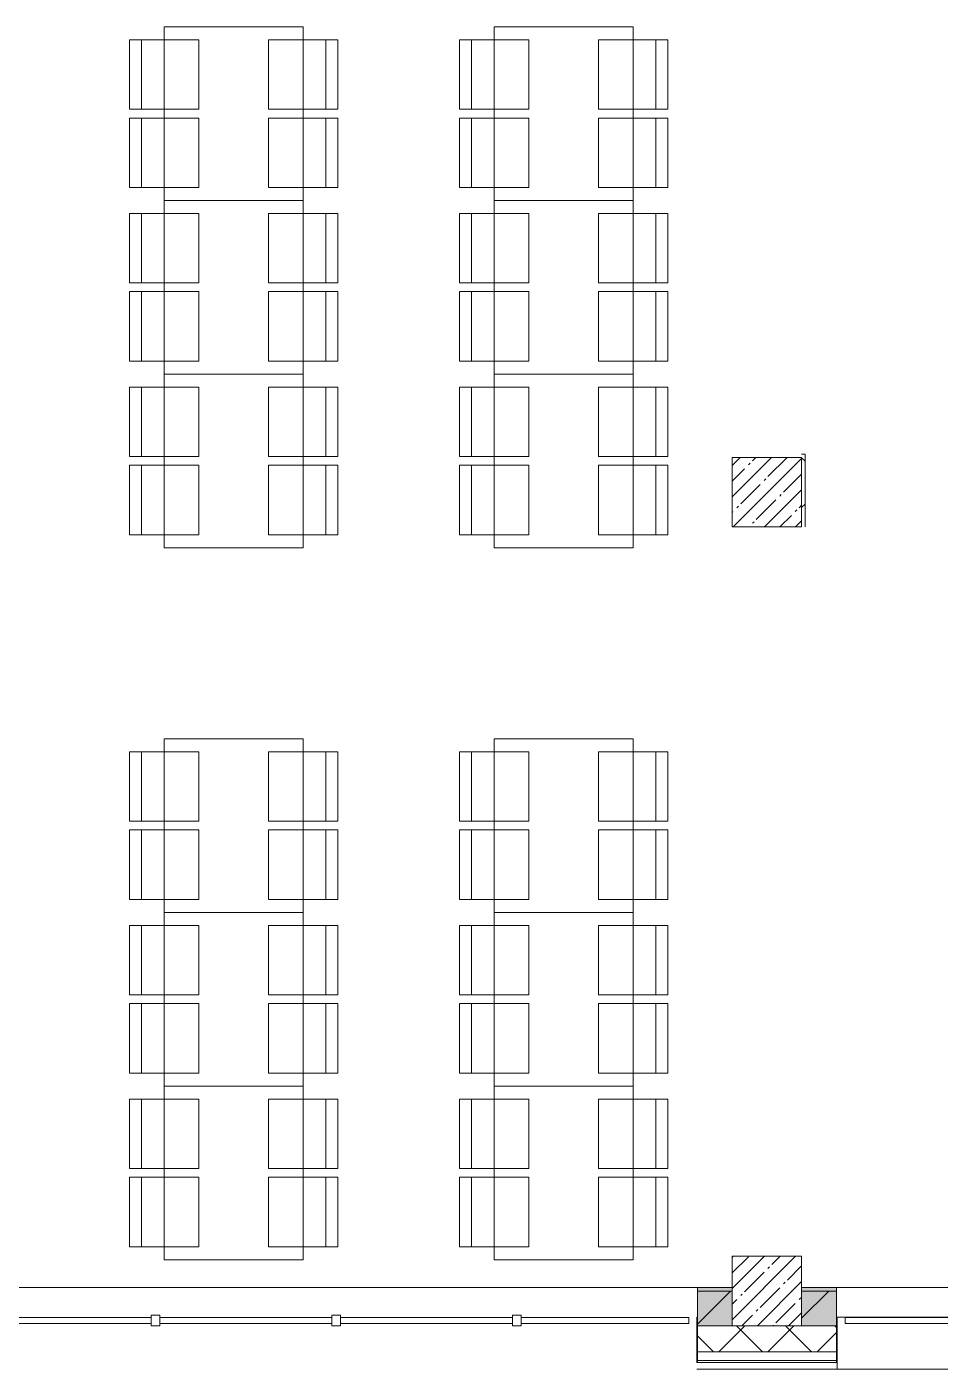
# Model space of a CAD drawing. Header units: millimetres. Extents: x -500089 to 1469082, y -290736 to 166440.
# Drawn here: x 1190193 to 1195451, y -74220 to -66490 of the extents above; entities that cross this region are included whole.
import ezdxf

# ---------------------------------------------------------------- set-up
doc = ezdxf.new("R2010")
doc.units = ezdxf.units.MM
for name, color, linetype, lineweight in [('Витраж', 7, 'Continuous', 0), ('Линии', 7, 'Continuous', 0), ('Несущие колонны', 7, 'Continuous', 0), ('Панели витража', 7, 'Continuous', 0), ('Стены наружные', 7, 'Continuous', 0), ('Стены несущие', 7, 'Continuous', 0), ('Стены отделка', 7, 'Continuous', 0), ('Стены штриховка', 7, 'Continuous', 0)]:
    doc.layers.add(name, color=color, linetype=linetype, lineweight=lineweight)

# ---------------------------------------------------------------- blocks, each defined once
blk = doc.blocks.new('Прямоугольный импост - 30х300 мм _Отлив_ Серый-3048871-З Этаж 01')
at = {"layer": 'Витраж'}
for p, q in [((83004, -650), (83004, -350)), ((85067.5, -350), (83004, -350)), ((86113.75, -350), (85117.5, -350)), ((87156, -350), (86163.75, -350)), ((87156, -350), (87156, -650)), ((87156, -650), (83004, -650))]:
    blk.add_line(p, q, dxfattribs=at)
blk = doc.blocks.new('Прямоугольный импост - 30х300 мм _Отлив_ Серый-2996901-З Этаж 01')
at = {"layer": 'Витраж'}
for p, q in [((84015, -350), (83050, -350)), ((85055, -350), (84065, -350)), ((86095, -350), (85105, -350)), ((87135, -350), (86145, -350)), ((88196, -350), (87185, -350)), ((88196, -350), (88196, -650)), ((83004, -650), (83004, -400)), ((88196, -650), (83004, -650))]:
    blk.add_line(p, q, dxfattribs=at)
blk = doc.blocks.new('Прямоугольный импост - 5х250 мм _наружный откос_ Серый-V414-З Этаж 01')
at = {"layer": 'Витраж', "lineweight": 18}
for p, q in [((-4, 262.5), (0, 262.5)), ((-4, 0), (-4, 262.5)), ((0, 262.5), (0, 0)), ((0, 0), (-4, 0))]:
    blk.add_line(p, q, dxfattribs=at)
blk = doc.blocks.new('Прямоугольный импост - 5х250 мм _наружный откос_ Серый-V415-З Этаж 01')
at = {"layer": 'Витраж', "lineweight": 18}
for p, q in [((0, 262.5), (-4, 262.5)), ((-4, 262.5), (-4, 0)), ((0, 0), (0, 262.5)), ((-4, 0), (0, 0))]:
    blk.add_line(p, q, dxfattribs=at)
blk = doc.blocks.new('АР_СОШ_Верзилово_Фасады_rvt-2-З Этаж 01')
at = {"layer": 'Стены наружные'}
blk.add_line((83004, -650), (82196, -650), dxfattribs=at)
at = {"layer": 'Стены отделка', "lineweight": 9}
for p, q in [((83000, -600), (82200, -600)), ((82200, -600), (82200, -612.5)), ((82200, -612.5), (83000, -612.5)), ((83000, -612.5), (83000, -600))]:
    blk.add_line(p, q, dxfattribs=at)
at = {"lineweight": 9, "extrusion": (0, 0, -1), "rotation": 180}
blk.add_blockref('Прямоугольный импост - 5х250 мм _наружный откос_ Серый-V414-З Этаж 01', (-82200, -350), dxfattribs=at)
at = {"lineweight": 9, "rotation": 180}
blk.add_blockref('Прямоугольный импост - 5х250 мм _наружный откос_ Серый-V415-З Этаж 01', (83000, -350), dxfattribs=at)
at = {"lineweight": 9}
for name in ['Прямоугольный импост - 30х300 мм _Отлив_ Серый-3048871-З Этаж 01', 'Прямоугольный импост - 30х300 мм _Отлив_ Серый-2996901-З Этаж 01']:
    blk.add_blockref(name, (0, 0), dxfattribs=at)
blk = doc.blocks.new('ADSK_КолоннаЖБ_Прямоугольная - 400x400 мм-V253-З Этаж 01')
at = {"layer": 'Несущие колонны'}
h = blk.add_hatch(dxfattribs=at)
h.set_pattern_fill('FP_37', color=256, style=0, pattern_type=2)
h.set_pattern_definition([(45, (-82600, 200), (-89.80256, 89.80256), []), (45, (-82510.2, 200), (-89.80256, 89.80256), [158.75, -31.75, 13.411, -18.339])])
h.paths.add_polyline_path([(-200, -200), (200, -200), (200, 200), (-200, 200), (-200, 0)], flags=0)
at = {"layer": 'Несущие колонны', "lineweight": 18}
for p, q in [((-200, -200), (-200, 200)), ((-200, 200), (200, 200)), ((200, 200), (-200, 200)), ((-200, 200), (-200, -200)), ((200, 200), (200, -200)), ((200, -200), (200, 200)), ((200, -200), (-200, -200)), ((-200, -200), (200, -200))]:
    blk.add_line(p, q, dxfattribs=at)
blk = doc.blocks.new('ADSK_КолоннаЖБ_Прямоугольная - 400x400 мм-V373-З Этаж 01')
at = {"layer": 'Несущие колонны'}
h = blk.add_hatch(dxfattribs=at)
h.set_pattern_fill('FP_161', color=256, style=0, pattern_type=2)
h.set_pattern_definition([(45, (-82600, -4400), (-89.80256, 89.80256), []), (45, (-82510.2, -4400), (-89.80256, 89.80256), [158.75, -31.75, 13.411, -18.339])])
h.paths.add_polyline_path([(200, -200), (200, 200), (-200, 200), (-200, -200)], flags=0)
at = {"layer": 'Несущие колонны', "lineweight": 18}
for p, q in [((-200, -200), (-200, 200)), ((-200, 200), (200, 200)), ((200, 200), (-200, 200)), ((-200, 200), (-200, -200)), ((200, 200), (200, -200)), ((200, -200), (200, 200)), ((200, -200), (-200, -200)), ((-200, -200), (200, -200))]:
    blk.add_line(p, q, dxfattribs=at)
blk = doc.blocks.new('Системная панель - ASVP_Cтеклопакет Двухкамерный_36 мм-4053892-З Этаж 01')
at = {"layer": 'Панели витража', "lineweight": 18}
for p, q in [((485.625, 18), (-485.625, 18)), ((-485.625, 18), (-485.625, -18)), ((485.625, -18), (485.625, 18)), ((-485.625, -18), (485.625, -18))]:
    blk.add_line(p, q, dxfattribs=at)
blk = doc.blocks.new('Системная панель - ASVP_Cтеклопакет Двухкамерный_36 мм-3747352-З Этаж 01')
at = {"layer": 'Панели витража', "lineweight": 18}
for p, q in [((495, 18), (-495, 18)), ((-495, 18), (-495, -18)), ((495, -18), (495, 18)), ((-495, -18), (495, -18))]:
    blk.add_line(p, q, dxfattribs=at)
blk = doc.blocks.new('Прямоугольный импост - 50х60 мм Серый _ОКНО_-3744365-З Этаж 01')
at = {"layer": 'Витраж', "lineweight": 18}
for p, q in [((-25, 30), (25, 30)), ((-25, -30), (-25, 30)), ((25, 30), (25, -30)), ((25, -30), (-25, -30))]:
    blk.add_line(p, q, dxfattribs=at)
blk = doc.blocks.new('Системная панель - ASVP_Cтеклопакет Двухкамерный_36 мм-3747349-З Этаж 01')
at = {"layer": 'Панели витража', "lineweight": 18}
for p, q in [((482.5, 18), (-482.5, 18)), ((-482.5, 18), (-482.5, -18)), ((482.5, -18), (482.5, 18)), ((-482.5, -18), (482.5, -18))]:
    blk.add_line(p, q, dxfattribs=at)

msp = doc.modelspace()

# ---------------------------------------------------------------- hatches: boundary and pattern name
at = {"layer": 'Стены штриховка'}
h = msp.add_hatch(dxfattribs=at)
h.set_pattern_fill('FP_202', color=256, style=0, pattern_type=2)
h.set_pattern_definition([(45, (1111853.6, -73570.5), (-212.132, 212.132), []), (135, (1111853.6, -73570.5), (-212.132, -212.132), [])])
h.paths.add_polyline_path([(1194653.585, -69370.488), (1194673.585, -69370.488), (1194673.585, -68950.488), (1194653.585, -68950.488), (1194653.585, -68970.488)], flags=0)
h = msp.add_hatch(dxfattribs=at)
h.set_pattern_fill('FP_174', color=256, style=0, pattern_type=2)
h.set_pattern_definition([(0, (1111853.59, -73570.49), (812.8, 203.2), [67.056, -542.544, 67.056, -542.544, -3251.2]), (0, (1111853.59, -73570.49), (812.8, 203.2), [-1219.2, 67.056, -1152.144, 67.056, -542.544, -1422.4]), (0, (1111853.59, -73570.49), (812.8, 203.2), [-3048, 67.056, -339.344, 67.056, -948.944]), (120, (1112158.39, -73468.89), (-582.37636, 602.30545), [67.056, -542.544, 67.056, -542.544, -3251.2]), (120, (1112158.39, -73468.89), (-582.37636, 602.30545), [-1219.2, 67.056, -1152.144, 67.056, -542.544, -1422.4]), (120, (1112158.39, -73468.89), (-582.37636, 602.30545), [-3048, 67.056, -339.344, 67.056, -948.944]), (240, (1112259.99, -73062.49), (-230.42364, -805.50545), [67.056, -542.544, 67.056, -542.544, -3251.2]), (240, (1112259.99, -73062.49), (-230.42364, -805.50545), [-1219.2, 67.056, -1152.144, 67.056, -542.544, -1422.4]), (240, (1112259.99, -73062.49), (-230.42364, -805.50545), [-3048, 67.056, -339.344, 67.056, -948.944])])
h.paths.add_polyline_path([(1221953.586, -73770.488), (1221953.586, -73750.488), (1221053.586, -73750.488), (1221053.586, -73770.488), (1221865.66, -73770.488)], flags=0)
h.paths.add_polyline_path([(1188853.585, -73770.488), (1188853.585, -73750.488), (1188653.585, -73750.488), (1188653.585, -73770.488)], flags=0)
h.paths.add_polyline_path([(1194053.585, -73770.488), (1194253.585, -73770.488), (1194253.585, -73750.488), (1194053.585, -73750.488)], flags=0)
h.paths.add_polyline_path([(1194653.585, -73770.488), (1194853.585, -73770.488), (1194853.585, -73750.488), (1194653.585, -73750.488), (1194653.585, -73765.488)], flags=0)
h.paths.add_polyline_path([(1199038.585, -73770.488), (1199553.585, -73770.488), (1199553.585, -73750.488), (1199038.585, -73750.488)], flags=0)
h.paths.add_polyline_path([(1219413.586, -73770.488), (1220053.586, -73770.488), (1220053.586, -73750.488), (1219413.586, -73750.488)], flags=0)
h.paths.add_polyline_path([(1199673.585, -73770.488), (1200233.585, -73770.488), (1200233.585, -73750.488), (1199653.585, -73750.488), (1199653.585, -73770.488)], flags=0)
h.paths.add_polyline_path([(1219313.586, -73770.488), (1219313.586, -73750.488), (1219153.586, -73750.488), (1219153.586, -73770.488), (1219293.586, -73770.488)], flags=0)
h.paths.add_polyline_path([(1200673.585, -73770.488), (1200853.585, -73770.488), (1200853.585, -73750.488), (1200673.585, -73750.488)], flags=0)
h.paths.add_polyline_path([(1218018.803, -73770.488), (1218153.586, -73770.488), (1218153.586, -73750.488), (1217253.586, -73750.488), (1217253.586, -73770.488), (1217997.064, -73770.488)], flags=0)
h.paths.add_polyline_path([(1206834.704, -73770.488), (1207053.585, -73770.488), (1207053.585, -73750.488), (1206673.585, -73750.488), (1206673.585, -73770.488)], flags=0)
h.paths.add_polyline_path([(1208753.585, -73770.488), (1209368.585, -73770.488), (1209368.585, -73750.488), (1208753.585, -73750.488)], flags=0)
h.paths.add_polyline_path([(1215730.424, -73770.488), (1216253.586, -73770.488), (1216253.586, -73750.488), (1215703.585, -73750.488), (1215703.585, -73770.488), (1215723.585, -73770.488)], flags=0)
h.paths.add_polyline_path([(1210103.585, -73770.488), (1210103.585, -73750.488), (1209468.585, -73750.488), (1209468.585, -73770.488), (1209488.585, -73770.488)], flags=0)
h.paths.add_polyline_path([(1215603.585, -73770.488), (1215603.585, -73750.488), (1214903.585, -73750.488), (1214903.585, -73770.488), (1215583.585, -73770.488)], flags=0)
h.paths.add_polyline_path([(1188253.585, -73770.488), (1188253.585, -73750.488), (1188053.585, -73750.488), (1188053.585, -73770.488)], flags=0)
h.paths.add_polyline_path([(1212283.585, -73770.488), (1212283.585, -73750.488), (1211803.585, -73750.488), (1211803.585, -73770.488)], flags=0)
h.paths.add_polyline_path([(1212778.585, -73770.488), (1213203.585, -73770.488), (1213203.585, -73750.488), (1212723.585, -73750.488), (1212723.585, -73770.488)], flags=0)
h = msp.add_hatch(dxfattribs=at)
h.set_pattern_fill('FP_201', color=256, style=0, pattern_type=2)
h.set_pattern_definition([(45, (1111853.6, -73570.5), (-282.8427, 282.8427), [])])
h.paths.add_polyline_path([(1188053.585, -73970.488), (1188253.585, -73970.488), (1188253.585, -73770.488), (1188053.585, -73770.488)], flags=0)
h.paths.add_polyline_path([(1209058.616, -73970.488), (1210103.585, -73970.488), (1210103.585, -73770.488), (1208753.585, -73770.488), (1208753.585, -73970.488)], flags=0)
h.paths.add_polyline_path([(1188653.585, -73970.488), (1188853.585, -73970.488), (1188853.585, -73770.488), (1188653.585, -73770.488), (1188653.585, -73920.488)], flags=0)
h.paths.add_polyline_path([(1221953.586, -73970.488), (1222153.585, -73970.487), (1222153.586, -73770.488), (1221053.586, -73770.488), (1221053.586, -73970.488), (1221290.221, -73970.488)], flags=0)
h.paths.add_polyline_path([(1212703.585, -73970.488), (1213203.585, -73970.488), (1213203.585, -73770.488), (1212703.585, -73770.488), (1212703.585, -73940.185)], flags=0)
h.paths.add_polyline_path([(1206653.585, -73970.488), (1207053.585, -73970.488), (1207053.585, -73770.488), (1206653.585, -73770.488)], flags=0)
h.paths.add_polyline_path([(1194053.585, -73970.488), (1194253.585, -73970.488), (1194253.585, -73770.488), (1194053.585, -73770.488)], flags=0)
h.paths.add_polyline_path([(1200853.585, -73970.488), (1200853.585, -73770.488), (1200653.585, -73770.488), (1200653.585, -73970.488)], flags=0)
h.paths.add_polyline_path([(1214903.585, -73970.488), (1216253.586, -73970.488), (1216253.586, -73770.488), (1214903.585, -73770.488), (1214903.585, -73956.488)], flags=0)
h.paths.add_polyline_path([(1194653.585, -73970.488), (1194853.585, -73970.488), (1194853.585, -73770.488), (1194653.585, -73770.488), (1194653.585, -73920.488)], flags=0)
h.paths.add_polyline_path([(1200253.585, -73970.488), (1200253.585, -73770.488), (1199038.585, -73770.488), (1199038.585, -73970.488), (1200162.896, -73970.488)], flags=0)
h.paths.add_polyline_path([(1211803.585, -73970.488), (1212303.585, -73970.488), (1212303.585, -73770.488), (1211803.585, -73770.488), (1211803.585, -73956.488)], flags=0)
h.paths.add_polyline_path([(1220053.586, -73970.488), (1220053.586, -73770.488), (1219153.586, -73770.488), (1219153.586, -73970.488)], flags=0)
h = msp.add_hatch(dxfattribs=at)
h.set_pattern_fill('FP_31', color=256, style=0, pattern_type=2)
h.set_pattern_definition([(50, (1111853.6, -73570.5), (728.7365, -63.7558), [76.2, -838.2]), (355, (1111853.6, -73570.5), (-140.9716, 764.2276), [60.96, -670.56]), (100.451, (1111914.3, -73575.8), (587.77, 700.4668), [64.76, -712.36]), (46.184, (1111853.6, -73367.3), (1084.316, -168.171), [114.3, -1257.3]), (96.636, (1111943.9, -73381.3), (949.61, 989.71), [97.14, -1068.54]), (351.184, (1111853.6, -73367.3), (949.62, 989.701), [91.44, -1005.84]), (21, (1111955.2, -73418.1), (606.458, -409.0606), [76.2, -838.2]), (326, (1111955.2, -73418.1), (247.2083, 736.753), [60.96, -670.56]), (71.451, (1112005.7, -73452.2), (853.6683, 327.6855), [64.76, -712.36]), (37.5, (1111853.59, -73570.5), (12.3547, 338.2201), [33.528, -628.904, 33.528, -647.192, -673.1]), (37.5, (1111853.59, -73570.5), (12.3547, 338.2201), [-1343.152, 33.528, -639.572]), (7.5, (1111853.6, -73570.5), (267.2789, 400.7221), [33.528, -354.584, 33.528, -613.664, -256.54]), (7.5, (1111853.6, -73570.5), (267.2789, 400.7221), [-1035.304, 33.528, -223.012]), (327.5, (1111627.02, -73570.5), (542.3633, -22.91534), [33.528, -220.472, 33.528, -758.952, -1051.56]), (327.5, (1111627.02, -73570.5), (542.3633, -22.91534), [-1046.48, 33.528, -1018.032]), (317.5, (1111525.4, -73570.5), (592.517, 101.7071), [33.528, -296.672, 33.528, -492.76, -746.76]), (317.5, (1111525.4, -73570.5), (592.517, 101.7071), [-856.488, 33.528, -713.232])])
h.paths.add_polyline_path([(1188053.585, -73970.488), (1188253.585, -73970.488), (1188253.585, -73770.488), (1188053.585, -73770.488)], flags=0)
h.paths.add_polyline_path([(1209058.616, -73970.488), (1210103.585, -73970.488), (1210103.585, -73770.488), (1208753.585, -73770.488), (1208753.585, -73970.488)], flags=0)
h.paths.add_polyline_path([(1188653.585, -73970.488), (1188853.585, -73970.488), (1188853.585, -73770.488), (1188653.585, -73770.488), (1188653.585, -73920.488)], flags=0)
h.paths.add_polyline_path([(1221953.586, -73970.488), (1222153.585, -73970.487), (1222153.586, -73770.488), (1221053.586, -73770.488), (1221053.586, -73970.488), (1221290.221, -73970.488)], flags=0)
h.paths.add_polyline_path([(1212703.585, -73970.488), (1213203.585, -73970.488), (1213203.585, -73770.488), (1212703.585, -73770.488), (1212703.585, -73940.185)], flags=0)
h.paths.add_polyline_path([(1206653.585, -73970.488), (1207053.585, -73970.488), (1207053.585, -73770.488), (1206653.585, -73770.488)], flags=0)
h.paths.add_polyline_path([(1194053.585, -73970.488), (1194253.585, -73970.488), (1194253.585, -73770.488), (1194053.585, -73770.488)], flags=0)
h.paths.add_polyline_path([(1200853.585, -73970.488), (1200853.585, -73770.488), (1200653.585, -73770.488), (1200653.585, -73970.488)], flags=0)
h.paths.add_polyline_path([(1214903.585, -73970.488), (1216253.586, -73970.488), (1216253.586, -73770.488), (1214903.585, -73770.488), (1214903.585, -73956.488)], flags=0)
h.paths.add_polyline_path([(1194653.585, -73970.488), (1194853.585, -73970.488), (1194853.585, -73770.488), (1194653.585, -73770.488), (1194653.585, -73920.488)], flags=0)
h.paths.add_polyline_path([(1200253.585, -73970.488), (1200253.585, -73770.488), (1199038.585, -73770.488), (1199038.585, -73970.488), (1200162.896, -73970.488)], flags=0)
h.paths.add_polyline_path([(1211803.585, -73970.488), (1212303.585, -73970.488), (1212303.585, -73770.488), (1211803.585, -73770.488), (1211803.585, -73956.488)], flags=0)
h.paths.add_polyline_path([(1220053.586, -73970.488), (1220053.586, -73770.488), (1219153.586, -73770.488), (1219153.586, -73970.488)], flags=0)
h = msp.add_hatch(dxfattribs=at)
h.set_pattern_fill('FP_32', color=256, style=0, pattern_type=2)
h.set_pattern_definition([(45, (1111853.59, -73570.49), (-141.42136, 141.42136), []), (135, (1111853.59, -73570.49), (-141.42136, -141.42136), [])])
h.paths.add_polyline_path([(1182653.585, -74120.488), (1182653.585, -73970.488), (1182103.585, -73970.488), (1182103.585, -74120.488)], flags=0)
h.paths.add_polyline_path([(1200853.585, -74120.488), (1200853.585, -73970.488), (1199038.585, -73970.488), (1199038.585, -74120.488), (1200162.896, -74120.488)], flags=0)
h.paths.add_polyline_path([(1206834.704, -74120.488), (1207053.585, -74120.488), (1207053.585, -73970.488), (1206253.585, -73970.488), (1206253.585, -74120.488)], flags=0)
h.paths.add_polyline_path([(1188853.585, -74120.488), (1188853.585, -73970.488), (1188053.585, -73970.488), (1188053.585, -74120.488)], flags=0)
h.paths.add_polyline_path([(1212778.585, -74120.488), (1212778.585, -73970.488), (1211803.585, -73970.488), (1211803.585, -74120.488), (1212394.52, -74120.488)], flags=0)
h.paths.add_polyline_path([(1194053.585, -74120.488), (1194853.585, -74120.488), (1194853.585, -73970.488), (1194053.585, -73970.488), (1194053.585, -74070.488)], flags=0)
h.paths.add_polyline_path([(1208753.585, -74120.488), (1210103.585, -74120.488), (1210103.585, -73970.488), (1208753.585, -73970.488), (1208753.585, -74070.488)], flags=0)

# ---------------------------------------------------------------- linework, layer by layer
at = {"layer": 'Линии'}
for p, q in [((1190983.585, -66490.488), (1191783.585, -66490.488)), ((1190983.585, -67490.488), (1190983.585, -66490.488)), ((1191783.585, -66490.488), (1191783.585, -67490.488)), ((1192883.585, -66490.488), (1193683.585, -66490.488)), ((1192883.585, -67490.488), (1192883.585, -66490.488)), ((1193683.585, -66490.488), (1193683.585, -67490.488)), ((1190783.585, -66565.488), (1190783.585, -66965.488)), ((1191183.585, -66565.488), (1190783.585, -66565.488)), ((1190853.126, -66965.488), (1190853.126, -66565.488)), ((1191183.585, -66965.488), (1191183.585, -66565.488)), ((1191583.585, -66565.488), (1191983.585, -66565.488)), ((1191583.585, -66965.488), (1191583.585, -66565.488)), ((1191914.045, -66965.488), (1191914.045, -66565.488)), ((1191983.585, -66565.488), (1191983.585, -66965.488)), ((1192683.585, -66565.488), (1192683.585, -66965.488)), ((1193083.585, -66565.488), (1192683.585, -66565.488)), ((1192753.126, -66965.488), (1192753.126, -66565.488)), ((1193083.585, -66965.488), (1193083.585, -66565.488)), ((1193483.585, -66565.488), (1193883.585, -66565.488)), ((1193483.585, -66965.488), (1193483.585, -66565.488)), ((1193814.045, -66965.488), (1193814.045, -66565.488)), ((1193883.585, -66565.488), (1193883.585, -66965.488)), ((1190783.585, -66965.488), (1191183.585, -66965.488)), ((1190783.585, -67015.488), (1191183.585, -67015.488)), ((1190783.585, -67415.488), (1190783.585, -67015.488)), ((1190853.126, -67415.488), (1190853.126, -67015.488)), ((1191183.585, -67015.488), (1191183.585, -67415.488)), ((1191983.585, -66965.488), (1191583.585, -66965.488)), ((1191583.585, -67015.488), (1191583.585, -67415.488)), ((1191983.585, -67015.488), (1191583.585, -67015.488)), ((1191914.045, -67415.488), (1191914.045, -67015.488)), ((1191983.585, -67415.488), (1191983.585, -67015.488)), ((1192683.585, -66965.488), (1193083.585, -66965.488)), ((1192683.585, -67015.488), (1193083.585, -67015.488)), ((1192683.585, -67415.488), (1192683.585, -67015.488)), ((1192753.126, -67415.488), (1192753.126, -67015.488)), ((1193083.585, -67015.488), (1193083.585, -67415.488)), ((1193883.585, -66965.488), (1193483.585, -66965.488)), ((1193483.585, -67015.488), (1193483.585, -67415.488)), ((1193883.585, -67015.488), (1193483.585, -67015.488)), ((1193814.045, -67415.488), (1193814.045, -67015.488)), ((1193883.585, -67415.488), (1193883.585, -67015.488)), ((1191183.585, -67415.488), (1190783.585, -67415.488)), ((1191583.585, -67415.488), (1191983.585, -67415.488)), ((1193083.585, -67415.488), (1192683.585, -67415.488)), ((1193483.585, -67415.488), (1193883.585, -67415.488)), ((1191783.585, -67490.488), (1190983.585, -67490.488)), ((1190983.585, -67490.488), (1191783.585, -67490.488)), ((1190983.585, -68490.488), (1190983.585, -67490.488)), ((1191783.585, -67490.488), (1191783.585, -68490.488)), ((1193683.585, -67490.488), (1192883.585, -67490.488)), ((1192883.585, -67490.488), (1193683.585, -67490.488)), ((1192883.585, -68490.488), (1192883.585, -67490.488)), ((1193683.585, -67490.488), (1193683.585, -68490.488)), ((1190783.585, -67565.488), (1190783.585, -67965.488)), ((1191183.585, -67565.488), (1190783.585, -67565.488)), ((1190853.126, -67965.488), (1190853.126, -67565.488)), ((1191183.585, -67965.488), (1191183.585, -67565.488)), ((1191583.585, -67565.488), (1191983.585, -67565.488)), ((1191583.585, -67965.488), (1191583.585, -67565.488)), ((1191914.045, -67965.488), (1191914.045, -67565.488)), ((1191983.585, -67565.488), (1191983.585, -67965.488)), ((1192683.585, -67565.488), (1192683.585, -67965.488)), ((1193083.585, -67565.488), (1192683.585, -67565.488)), ((1192753.126, -67965.488), (1192753.126, -67565.488)), ((1193083.585, -67965.488), (1193083.585, -67565.488)), ((1193483.585, -67565.488), (1193883.585, -67565.488)), ((1193483.585, -67965.488), (1193483.585, -67565.488)), ((1193814.045, -67965.488), (1193814.045, -67565.488)), ((1193883.585, -67565.488), (1193883.585, -67965.488)), ((1190783.585, -67965.488), (1191183.585, -67965.488)), ((1190783.585, -68015.488), (1191183.585, -68015.488)), ((1190783.585, -68415.488), (1190783.585, -68015.488)), ((1190853.126, -68415.488), (1190853.126, -68015.488)), ((1191183.585, -68015.488), (1191183.585, -68415.488)), ((1191983.585, -67965.488), (1191583.585, -67965.488)), ((1191583.585, -68015.488), (1191583.585, -68415.488)), ((1191983.585, -68015.488), (1191583.585, -68015.488)), ((1191914.045, -68415.488), (1191914.045, -68015.488)), ((1191983.585, -68415.488), (1191983.585, -68015.488)), ((1192683.585, -67965.488), (1193083.585, -67965.488)), ((1192683.585, -68015.488), (1193083.585, -68015.488)), ((1192683.585, -68415.488), (1192683.585, -68015.488)), ((1192753.126, -68415.488), (1192753.126, -68015.488)), ((1193083.585, -68015.488), (1193083.585, -68415.488)), ((1193883.585, -67965.488), (1193483.585, -67965.488)), ((1193483.585, -68015.488), (1193483.585, -68415.488)), ((1193883.585, -68015.488), (1193483.585, -68015.488)), ((1193814.045, -68415.488), (1193814.045, -68015.488)), ((1193883.585, -68415.488), (1193883.585, -68015.488)), ((1191183.585, -68415.488), (1190783.585, -68415.488)), ((1191583.585, -68415.488), (1191983.585, -68415.488)), ((1193083.585, -68415.488), (1192683.585, -68415.488)), ((1193483.585, -68415.488), (1193883.585, -68415.488)), ((1191783.585, -68490.488), (1190983.585, -68490.488)), ((1190983.585, -68490.488), (1191783.585, -68490.488)), ((1190983.585, -69490.488), (1190983.585, -68490.488)), ((1191783.585, -68490.488), (1191783.585, -69490.488)), ((1193683.585, -68490.488), (1192883.585, -68490.488)), ((1192883.585, -68490.488), (1193683.585, -68490.488)), ((1192883.585, -69490.488), (1192883.585, -68490.488)), ((1193683.585, -68490.488), (1193683.585, -69490.488)), ((1190783.585, -68565.488), (1190783.585, -68965.488)), ((1191183.585, -68565.488), (1190783.585, -68565.488)), ((1190853.126, -68965.488), (1190853.126, -68565.488)), ((1191183.585, -68965.488), (1191183.585, -68565.488)), ((1191583.585, -68565.488), (1191983.585, -68565.488)), ((1191583.585, -68965.488), (1191583.585, -68565.488)), ((1191914.045, -68965.488), (1191914.045, -68565.488)), ((1191983.585, -68565.488), (1191983.585, -68965.488)), ((1192683.585, -68565.488), (1192683.585, -68965.488)), ((1193083.585, -68565.488), (1192683.585, -68565.488)), ((1192753.126, -68965.488), (1192753.126, -68565.488)), ((1193083.585, -68965.488), (1193083.585, -68565.488)), ((1193483.585, -68565.488), (1193883.585, -68565.488)), ((1193483.585, -68965.488), (1193483.585, -68565.488)), ((1193814.045, -68965.488), (1193814.045, -68565.488)), ((1193883.585, -68565.488), (1193883.585, -68965.488)), ((1190783.585, -68965.488), (1191183.585, -68965.488)), ((1190783.585, -69015.488), (1191183.585, -69015.488)), ((1190783.585, -69415.488), (1190783.585, -69015.488)), ((1190853.126, -69415.488), (1190853.126, -69015.488)), ((1191183.585, -69015.488), (1191183.585, -69415.488)), ((1191983.585, -68965.488), (1191583.585, -68965.488)), ((1191583.585, -69015.488), (1191583.585, -69415.488)), ((1191983.585, -69015.488), (1191583.585, -69015.488)), ((1191914.045, -69415.488), (1191914.045, -69015.488)), ((1191983.585, -69415.488), (1191983.585, -69015.488)), ((1192683.585, -68965.488), (1193083.585, -68965.488)), ((1192683.585, -69015.488), (1193083.585, -69015.488)), ((1192683.585, -69415.488), (1192683.585, -69015.488)), ((1192753.126, -69415.488), (1192753.126, -69015.488)), ((1193083.585, -69015.488), (1193083.585, -69415.488)), ((1193883.585, -68965.488), (1193483.585, -68965.488)), ((1193483.585, -69015.488), (1193483.585, -69415.488)), ((1193883.585, -69015.488), (1193483.585, -69015.488)), ((1193814.045, -69415.488), (1193814.045, -69015.488)), ((1193883.585, -69415.488), (1193883.585, -69015.488)), ((1191183.585, -69415.488), (1190783.585, -69415.488)), ((1191783.585, -69490.488), (1190983.585, -69490.488)), ((1191583.585, -69415.488), (1191983.585, -69415.488)), ((1193083.585, -69415.488), (1192683.585, -69415.488)), ((1193683.585, -69490.488), (1192883.585, -69490.488)), ((1193483.585, -69415.488), (1193883.585, -69415.488)), ((1190983.585, -70590.488), (1191783.585, -70590.488)), ((1190983.585, -71590.488), (1190983.585, -70590.488)), ((1191783.585, -70590.488), (1191783.585, -71590.488)), ((1192883.585, -70590.488), (1193683.585, -70590.488)), ((1192883.585, -71590.488), (1192883.585, -70590.488)), ((1193683.585, -70590.488), (1193683.585, -71590.488)), ((1190783.585, -70665.488), (1190783.585, -71065.488)), ((1191183.585, -70665.488), (1190783.585, -70665.488)), ((1190853.126, -71065.488), (1190853.126, -70665.488)), ((1191183.585, -71065.488), (1191183.585, -70665.488)), ((1191583.585, -70665.488), (1191983.585, -70665.488)), ((1191583.585, -71065.488), (1191583.585, -70665.488)), ((1191914.045, -71065.488), (1191914.045, -70665.488)), ((1191983.585, -70665.488), (1191983.585, -71065.488)), ((1192683.585, -70665.488), (1192683.585, -71065.488)), ((1193083.585, -70665.488), (1192683.585, -70665.488)), ((1192753.126, -71065.488), (1192753.126, -70665.488)), ((1193083.585, -71065.488), (1193083.585, -70665.488)), ((1193483.585, -70665.488), (1193883.585, -70665.488)), ((1193483.585, -71065.488), (1193483.585, -70665.488)), ((1193814.045, -71065.488), (1193814.045, -70665.488)), ((1193883.585, -70665.488), (1193883.585, -71065.488)), ((1190783.585, -71065.488), (1191183.585, -71065.488)), ((1190783.585, -71115.488), (1191183.585, -71115.488)), ((1190783.585, -71515.488), (1190783.585, -71115.488)), ((1190853.126, -71515.488), (1190853.126, -71115.488)), ((1191183.585, -71115.488), (1191183.585, -71515.488)), ((1191983.585, -71065.488), (1191583.585, -71065.488)), ((1191583.585, -71115.488), (1191583.585, -71515.488)), ((1191983.585, -71115.488), (1191583.585, -71115.488)), ((1191914.045, -71515.488), (1191914.045, -71115.488)), ((1191983.585, -71515.488), (1191983.585, -71115.488)), ((1192683.585, -71065.488), (1193083.585, -71065.488)), ((1192683.585, -71115.488), (1193083.585, -71115.488)), ((1192683.585, -71515.488), (1192683.585, -71115.488)), ((1192753.126, -71515.488), (1192753.126, -71115.488)), ((1193083.585, -71115.488), (1193083.585, -71515.488)), ((1193883.585, -71065.488), (1193483.585, -71065.488)), ((1193483.585, -71115.488), (1193483.585, -71515.488)), ((1193883.585, -71115.488), (1193483.585, -71115.488)), ((1193814.045, -71515.488), (1193814.045, -71115.488)), ((1193883.585, -71515.488), (1193883.585, -71115.488)), ((1191183.585, -71515.488), (1190783.585, -71515.488)), ((1191583.585, -71515.488), (1191983.585, -71515.488)), ((1193083.585, -71515.488), (1192683.585, -71515.488)), ((1193483.585, -71515.488), (1193883.585, -71515.488)), ((1191783.585, -71590.488), (1190983.585, -71590.488)), ((1190983.585, -71590.488), (1191783.585, -71590.488)), ((1190983.585, -72590.488), (1190983.585, -71590.488)), ((1191783.585, -71590.488), (1191783.585, -72590.488)), ((1193683.585, -71590.488), (1192883.585, -71590.488)), ((1192883.585, -71590.488), (1193683.585, -71590.488)), ((1192883.585, -72590.488), (1192883.585, -71590.488)), ((1193683.585, -71590.488), (1193683.585, -72590.488)), ((1190783.585, -71665.488), (1190783.585, -72065.488)), ((1191183.585, -71665.488), (1190783.585, -71665.488)), ((1190853.126, -72065.488), (1190853.126, -71665.488)), ((1191183.585, -72065.488), (1191183.585, -71665.488)), ((1191583.585, -71665.488), (1191983.585, -71665.488)), ((1191583.585, -72065.488), (1191583.585, -71665.488)), ((1191914.045, -72065.488), (1191914.045, -71665.488)), ((1191983.585, -71665.488), (1191983.585, -72065.488)), ((1192683.585, -71665.488), (1192683.585, -72065.488)), ((1193083.585, -71665.488), (1192683.585, -71665.488)), ((1192753.126, -72065.488), (1192753.126, -71665.488)), ((1193083.585, -72065.488), (1193083.585, -71665.488)), ((1193483.585, -71665.488), (1193883.585, -71665.488)), ((1193483.585, -72065.488), (1193483.585, -71665.488)), ((1193814.045, -72065.488), (1193814.045, -71665.488)), ((1193883.585, -71665.488), (1193883.585, -72065.488)), ((1190783.585, -72065.488), (1191183.585, -72065.488)), ((1190783.585, -72115.488), (1191183.585, -72115.488)), ((1190783.585, -72515.488), (1190783.585, -72115.488)), ((1190853.126, -72515.488), (1190853.126, -72115.488)), ((1191183.585, -72115.488), (1191183.585, -72515.488)), ((1191983.585, -72065.488), (1191583.585, -72065.488)), ((1191583.585, -72115.488), (1191583.585, -72515.488)), ((1191983.585, -72115.488), (1191583.585, -72115.488)), ((1191914.045, -72515.488), (1191914.045, -72115.488)), ((1191983.585, -72515.488), (1191983.585, -72115.488)), ((1192683.585, -72065.488), (1193083.585, -72065.488)), ((1192683.585, -72115.488), (1193083.585, -72115.488)), ((1192683.585, -72515.488), (1192683.585, -72115.488)), ((1192753.126, -72515.488), (1192753.126, -72115.488)), ((1193083.585, -72115.488), (1193083.585, -72515.488)), ((1193883.585, -72065.488), (1193483.585, -72065.488)), ((1193483.585, -72115.488), (1193483.585, -72515.488)), ((1193883.585, -72115.488), (1193483.585, -72115.488)), ((1193814.045, -72515.488), (1193814.045, -72115.488)), ((1193883.585, -72515.488), (1193883.585, -72115.488)), ((1191183.585, -72515.488), (1190783.585, -72515.488)), ((1191583.585, -72515.488), (1191983.585, -72515.488)), ((1193083.585, -72515.488), (1192683.585, -72515.488)), ((1193483.585, -72515.488), (1193883.585, -72515.488)), ((1191783.585, -72590.488), (1190983.585, -72590.488)), ((1190983.585, -72590.488), (1191783.585, -72590.488)), ((1190983.585, -73590.488), (1190983.585, -72590.488)), ((1191783.585, -72590.488), (1191783.585, -73590.488)), ((1193683.585, -72590.488), (1192883.585, -72590.488)), ((1192883.585, -72590.488), (1193683.585, -72590.488)), ((1192883.585, -73590.488), (1192883.585, -72590.488)), ((1193683.585, -72590.488), (1193683.585, -73590.488)), ((1190783.585, -72665.488), (1190783.585, -73065.488)), ((1191183.585, -72665.488), (1190783.585, -72665.488)), ((1190853.126, -73065.488), (1190853.126, -72665.488)), ((1191183.585, -73065.488), (1191183.585, -72665.488)), ((1191583.585, -72665.488), (1191983.585, -72665.488)), ((1191583.585, -73065.488), (1191583.585, -72665.488)), ((1191914.045, -73065.488), (1191914.045, -72665.488)), ((1191983.585, -72665.488), (1191983.585, -73065.488)), ((1192683.585, -72665.488), (1192683.585, -73065.488)), ((1193083.585, -72665.488), (1192683.585, -72665.488)), ((1192753.126, -73065.488), (1192753.126, -72665.488)), ((1193083.585, -73065.488), (1193083.585, -72665.488)), ((1193483.585, -72665.488), (1193883.585, -72665.488)), ((1193483.585, -73065.488), (1193483.585, -72665.488)), ((1193814.045, -73065.488), (1193814.045, -72665.488)), ((1193883.585, -72665.488), (1193883.585, -73065.488)), ((1190783.585, -73065.488), (1191183.585, -73065.488)), ((1190783.585, -73115.488), (1191183.585, -73115.488)), ((1190783.585, -73515.488), (1190783.585, -73115.488)), ((1190853.126, -73515.488), (1190853.126, -73115.488)), ((1191183.585, -73115.488), (1191183.585, -73515.488)), ((1191983.585, -73065.488), (1191583.585, -73065.488)), ((1191583.585, -73115.488), (1191583.585, -73515.488)), ((1191983.585, -73115.488), (1191583.585, -73115.488)), ((1191914.045, -73515.488), (1191914.045, -73115.488)), ((1191983.585, -73515.488), (1191983.585, -73115.488)), ((1192683.585, -73065.488), (1193083.585, -73065.488)), ((1192683.585, -73115.488), (1193083.585, -73115.488)), ((1192683.585, -73515.488), (1192683.585, -73115.488)), ((1192753.126, -73515.488), (1192753.126, -73115.488)), ((1193083.585, -73115.488), (1193083.585, -73515.488)), ((1193883.585, -73065.488), (1193483.585, -73065.488)), ((1193483.585, -73115.488), (1193483.585, -73515.488)), ((1193883.585, -73115.488), (1193483.585, -73115.488)), ((1193814.045, -73515.488), (1193814.045, -73115.488)), ((1193883.585, -73515.488), (1193883.585, -73115.488)), ((1191183.585, -73515.488), (1190783.585, -73515.488)), ((1191583.585, -73515.488), (1191983.585, -73515.488)), ((1193083.585, -73515.488), (1192683.585, -73515.488)), ((1193483.585, -73515.488), (1193883.585, -73515.488)), ((1191783.585, -73590.488), (1190983.585, -73590.488)), ((1193683.585, -73590.488), (1192883.585, -73590.488))]:
    msp.add_line(p, q, dxfattribs=at)
at = {"layer": 'Стены наружные'}
for p, q in [((1188853.585, -73750.488), (1194053.585, -73750.488)), ((1194853.585, -73750.488), (1199038.585, -73750.488)), ((1194053.585, -74120.488), (1194049.585, -74120.488)), ((1194857.585, -74120.488), (1194853.585, -74120.488))]:
    msp.add_line(p, q, dxfattribs=at)
at = {"layer": 'Стены несущие'}
for p, q in [((1194053.585, -73770.488), (1194053.585, -73970.488)), ((1194053.585, -73770.488), (1194253.585, -73770.488)), ((1194653.585, -73770.488), (1194853.585, -73770.488)), ((1194853.585, -73970.488), (1194853.585, -73770.488)), ((1194053.585, -73970.488), (1194253.585, -73970.488)), ((1194653.585, -73970.488), (1194853.585, -73970.488))]:
    msp.add_line(p, q, dxfattribs=at)
at = {"layer": 'Стены отделка'}
for p, q in [((1194673.585, -68950.488), (1194653.585, -68950.488)), ((1194673.585, -69370.488), (1194673.585, -68950.488)), ((1194253.585, -73750.488), (1194053.585, -73750.488)), ((1194053.585, -73750.488), (1194053.585, -73770.488)), ((1194853.585, -73750.488), (1194653.585, -73750.488)), ((1194853.585, -73770.488), (1194853.585, -73750.488)), ((1194053.585, -73970.488), (1194053.585, -74120.488)), ((1194853.585, -74120.488), (1194853.585, -73970.488)), ((1194053.585, -74120.488), (1194853.585, -74120.488))]:
    msp.add_line(p, q, dxfattribs=at)

# ---------------------------------------------------------------- block references
msp.add_blockref('АР_СОШ_Верзилово_Фасады_rvt-2-З Этаж 01', (1111853.585, -73570.488))
at = {"layer": 'Витраж', "extrusion": (0, 0, -1), "rotation": 180}
for p in [(-1190933.585, -73940.488), (-1191973.585, -73940.488), (-1193013.585, -73940.488)]:
    msp.add_blockref('Прямоугольный импост - 50х60 мм Серый _ОКНО_-3744365-З Этаж 01', p, dxfattribs=at)
at = {"layer": 'Несущие колонны'}
for name, p in [('ADSK_КолоннаЖБ_Прямоугольная - 400x400 мм-V373-З Этаж 01', (1194453.585, -69170.488)), ('ADSK_КолоннаЖБ_Прямоугольная - 400x400 мм-V253-З Этаж 01', (1194453.585, -73770.488))]:
    msp.add_blockref(name, p, dxfattribs=at)
at = {"layer": 'Панели витража'}
for name, p in [('Системная панель - ASVP_Cтеклопакет Двухкамерный_36 мм-3747352-З Этаж 01', (1190413.585, -73940.488)), ('Системная панель - ASVP_Cтеклопакет Двухкамерный_36 мм-3747352-З Этаж 01', (1191453.585, -73940.488)), ('Системная панель - ASVP_Cтеклопакет Двухкамерный_36 мм-3747352-З Этаж 01', (1192493.585, -73940.488)), ('Системная панель - ASVP_Cтеклопакет Двухкамерный_36 мм-3747349-З Этаж 01', (1193521.085, -73940.488)), ('Системная панель - ASVP_Cтеклопакет Двухкамерный_36 мм-4053892-З Этаж 01', (1195389.21, -73940.488))]:
    msp.add_blockref(name, p, dxfattribs=at)

doc.saveas('drawing.dxf')
